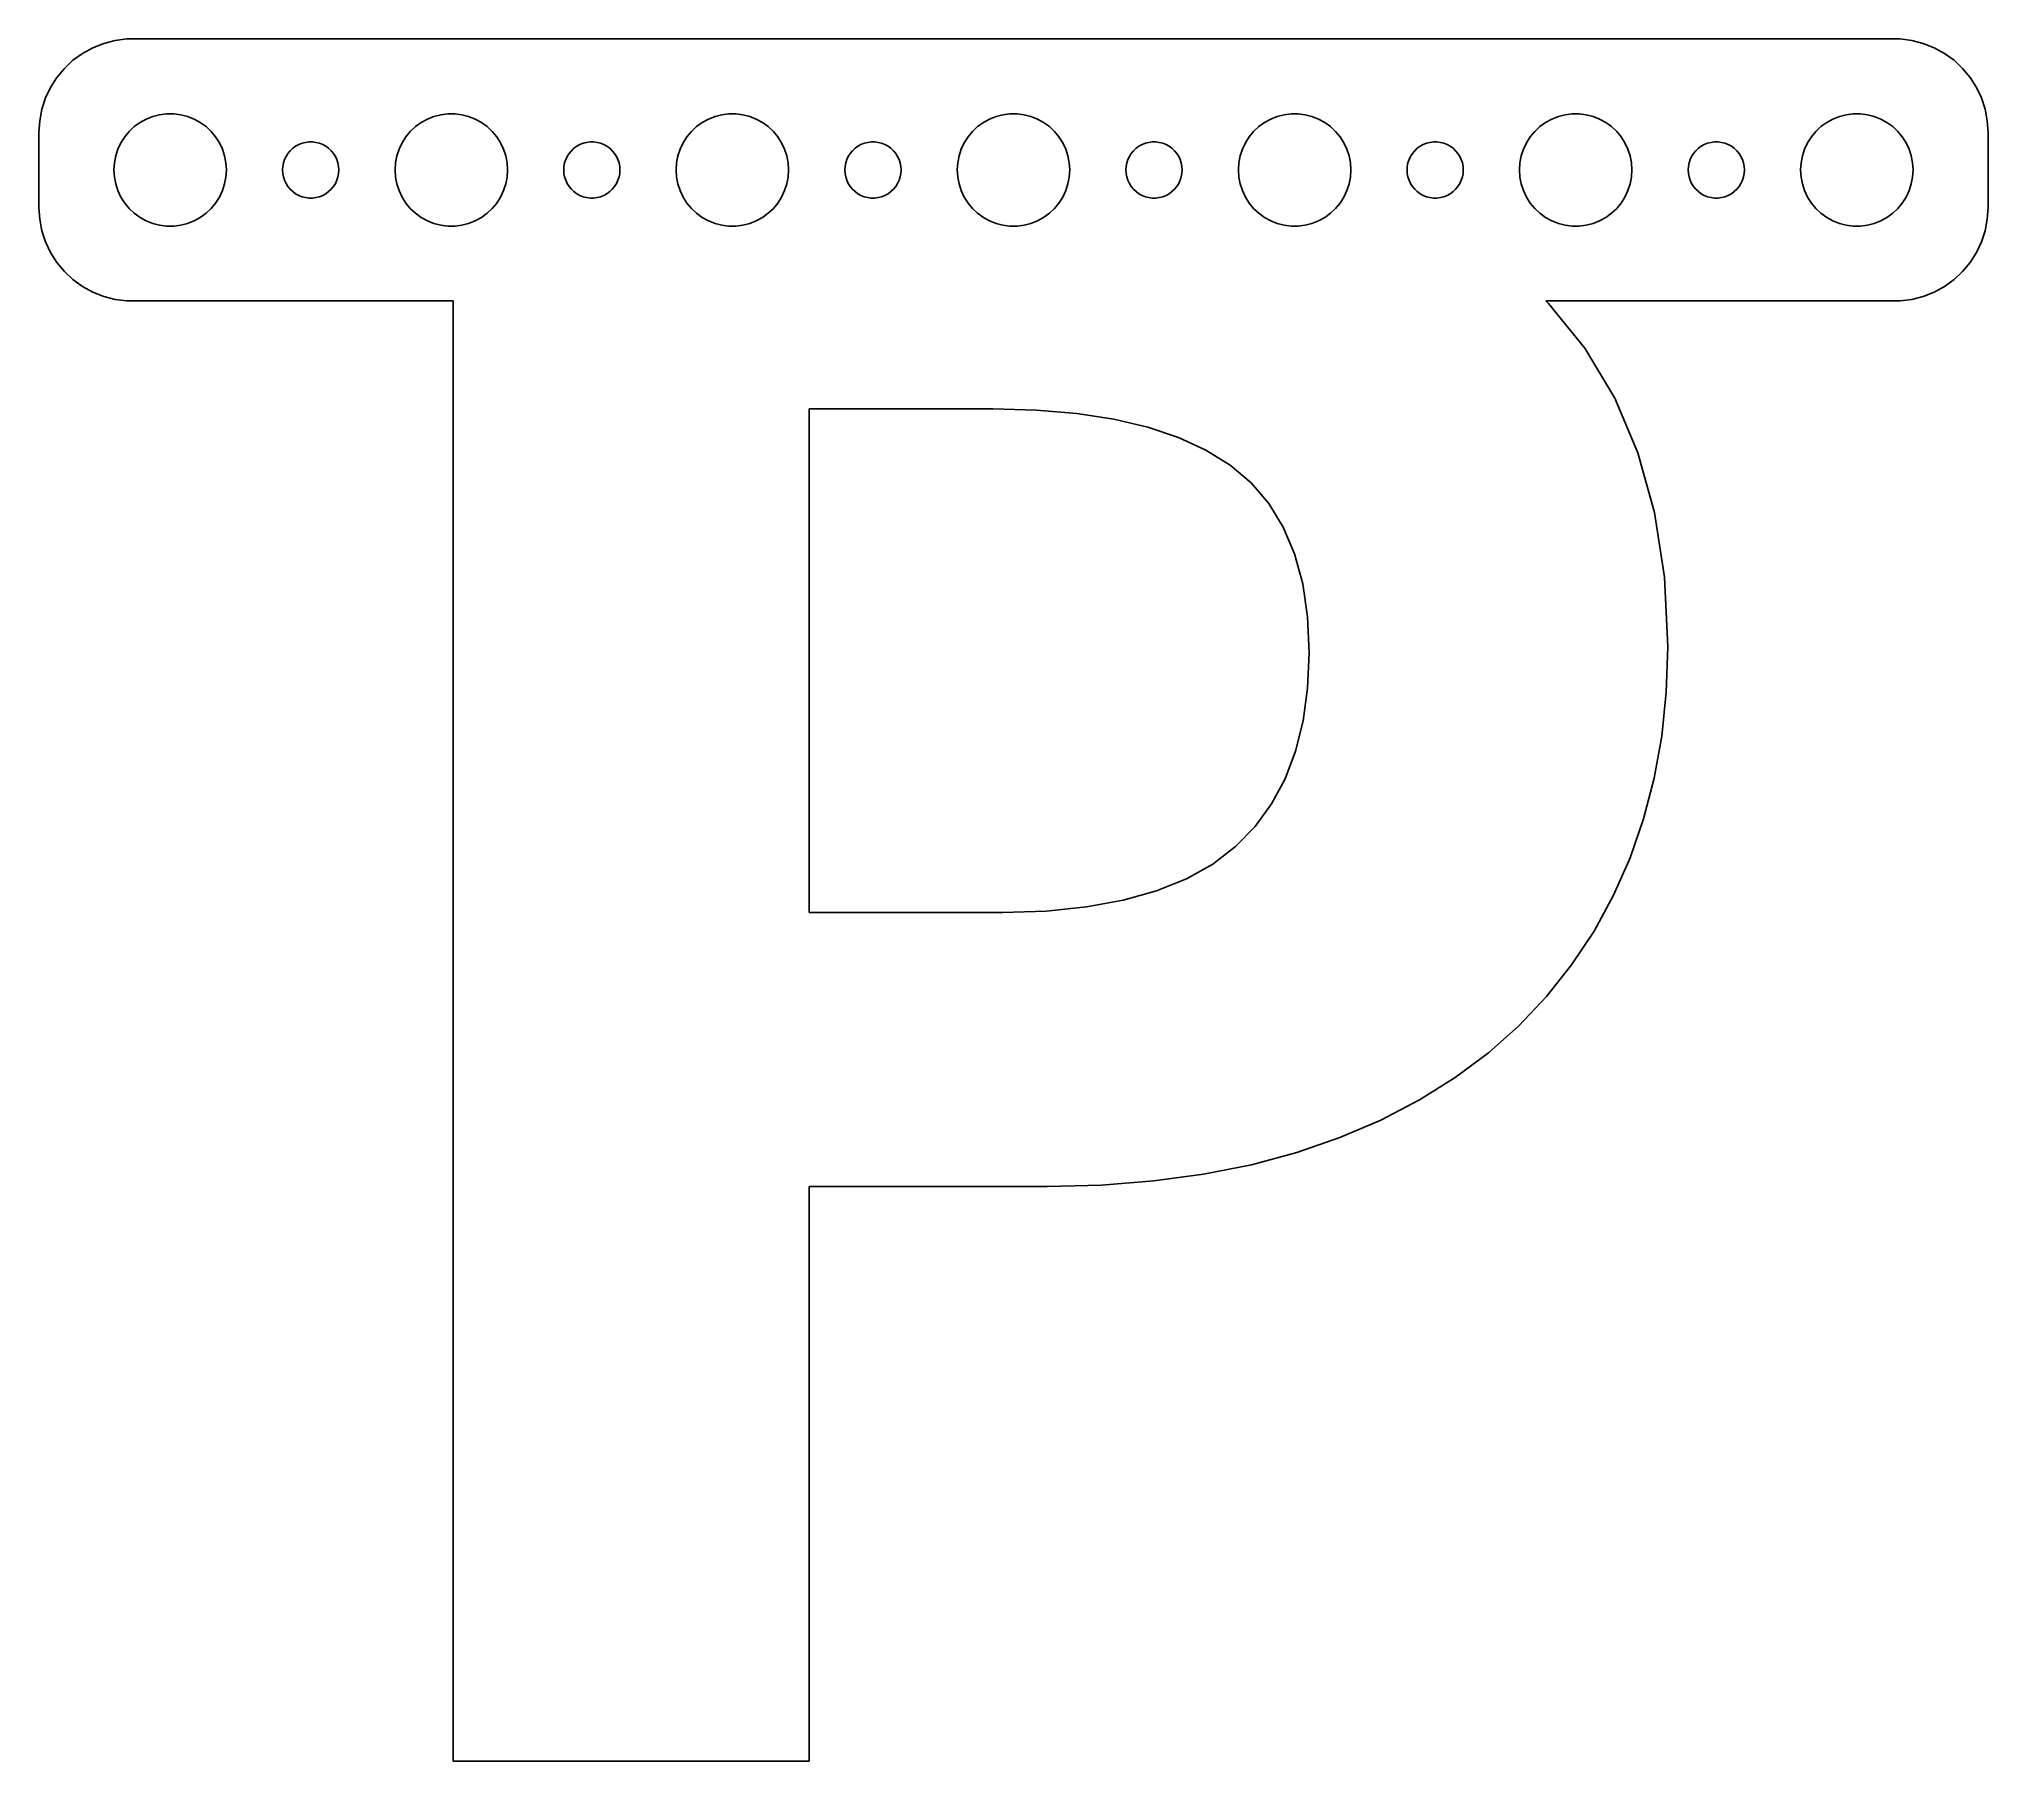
# Model space of a CAD drawing. Header units: metres. Extents: x -52 to 52, y -85 to 7.
import ezdxf

# ---------------------------------------------------------------- set-up
doc = ezdxf.new("R2010")
doc.units = ezdxf.units.M

msp = doc.modelspace()

# ---------------------------------------------------------------- linework, layer by layer
for p, q in [((-49.1289, 6.52412), (-49.6791, 6.22163)), ((-48.5451, 6.75528), (-49.1289, 6.52412)), ((-47.9369, 6.91142), (-48.5451, 6.75528)), ((-47.3139, 6.99013), (-47.9369, 6.91142)), ((47.3139, 6.99013), (-47.3139, 6.99013)), ((47.9369, 6.91142), (47.3139, 6.99013)), ((48.5451, 6.75528), (47.9369, 6.91142)), ((49.1289, 6.52412), (48.5451, 6.75528)), ((49.6791, 6.22163), (49.1289, 6.52412)), ((-50.6448, 5.42273), (-51.0451, 4.93892)), ((-50.1871, 5.85255), (-50.6448, 5.42273)), ((-49.6791, 6.22163), (-50.1871, 5.85255)), ((50.1871, 5.85255), (49.6791, 6.22163)), ((50.6448, 5.42273), (50.1871, 5.85255)), ((51.0451, 4.93892), (50.6448, 5.42273)), ((-51.3815, 4.40877), (-51.6489, 3.84062)), ((-51.0451, 4.93892), (-51.3815, 4.40877)), ((51.3815, 4.40877), (51.0451, 4.93892)), ((51.6489, 3.84062), (51.3815, 4.40877)), ((-51.8429, 3.24344), (-51.9606, 2.62666)), ((-51.6489, 3.84062), (-51.8429, 3.24344)), ((51.8429, 3.24344), (51.6489, 3.84062)), ((51.9606, 2.62666), (51.8429, 3.24344)), ((-51.9606, 2.62666), (-52, 2)), ((-47.1869, 2.05363), (-46.9123, 2.31154)), ((-46.9123, 2.31154), (-46.6075, 2.53297)), ((-46.6075, 2.53297), (-46.2773, 2.71448)), ((-46.2773, 2.71448), (-45.927, 2.85316)), ((-45.927, 2.85316), (-45.5621, 2.94685)), ((-45.5621, 2.94685), (-45.1884, 2.99408)), ((-45.1884, 2.99408), (-44.8116, 2.99408)), ((-44.8116, 2.99408), (-44.4379, 2.94685)), ((-44.4379, 2.94685), (-44.0729, 2.85316)), ((-44.0729, 2.85316), (-43.7227, 2.71448)), ((-43.7227, 2.71448), (-43.3925, 2.53297)), ((-43.3925, 2.53297), (-43.0877, 2.31154)), ((-43.0877, 2.31154), (-42.8131, 2.05363)), ((-32.1869, 2.05363), (-31.9123, 2.31154)), ((-31.9123, 2.31154), (-31.6075, 2.53297)), ((-31.6075, 2.53297), (-31.2773, 2.71448)), ((-31.2773, 2.71448), (-30.927, 2.85316)), ((-30.927, 2.85316), (-30.5621, 2.94685)), ((-30.5621, 2.94685), (-30.1884, 2.99408)), ((-30.1884, 2.99408), (-29.8116, 2.99408)), ((-29.8116, 2.99408), (-29.4379, 2.94685)), ((-29.4379, 2.94685), (-29.0729, 2.85316)), ((-29.0729, 2.85316), (-28.7227, 2.71448)), ((-28.7227, 2.71448), (-28.3925, 2.53297)), ((-28.3925, 2.53297), (-28.0877, 2.31154)), ((-28.0877, 2.31154), (-27.8131, 2.05363)), ((-17.1869, 2.05363), (-16.9123, 2.31154)), ((-16.9123, 2.31154), (-16.6075, 2.53297)), ((-16.6075, 2.53297), (-16.2773, 2.71448)), ((-16.2773, 2.71448), (-15.927, 2.85316)), ((-15.927, 2.85316), (-15.5621, 2.94685)), ((-15.5621, 2.94685), (-15.1884, 2.99408)), ((-15.1884, 2.99408), (-14.8116, 2.99408)), ((-14.8116, 2.99408), (-14.4379, 2.94685)), ((-14.4379, 2.94685), (-14.0729, 2.85316)), ((-14.0729, 2.85316), (-13.7227, 2.71448)), ((-13.7227, 2.71448), (-13.3925, 2.53297)), ((-13.3925, 2.53297), (-13.0877, 2.31154)), ((-13.0877, 2.31154), (-12.8131, 2.05363)), ((-2.1869, 2.05363), (-1.91226, 2.31154)), ((-1.91226, 2.31154), (-1.60747, 2.53297)), ((-1.60747, 2.53297), (-1.27733, 2.71448)), ((-1.27733, 2.71448), (-0.927048, 2.85316)), ((-0.927048, 2.85316), (-0.562134, 2.94685)), ((-0.562134, 2.94685), (-0.18837, 2.99408)), ((-0.18837, 2.99408), (0.18837, 2.99408)), ((0.18837, 2.99408), (0.562134, 2.94685)), ((0.562134, 2.94685), (0.927048, 2.85316)), ((0.927048, 2.85316), (1.27733, 2.71448)), ((1.27733, 2.71448), (1.60747, 2.53297)), ((1.60747, 2.53297), (1.91226, 2.31154)), ((1.91226, 2.31154), (2.1869, 2.05363)), ((12.8131, 2.05363), (13.0877, 2.31154)), ((13.0877, 2.31154), (13.3925, 2.53297)), ((13.3925, 2.53297), (13.7227, 2.71448)), ((13.7227, 2.71448), (14.0729, 2.85316)), ((14.0729, 2.85316), (14.4379, 2.94685)), ((14.4379, 2.94685), (14.8116, 2.99408)), ((14.8116, 2.99408), (15.1884, 2.99408)), ((15.1884, 2.99408), (15.5621, 2.94685)), ((15.5621, 2.94685), (15.927, 2.85316)), ((15.927, 2.85316), (16.2773, 2.71448)), ((16.2773, 2.71448), (16.6075, 2.53297)), ((16.6075, 2.53297), (16.9123, 2.31154)), ((16.9123, 2.31154), (17.1869, 2.05363)), ((27.8131, 2.05363), (28.0877, 2.31154)), ((28.0877, 2.31154), (28.3925, 2.53297)), ((28.3925, 2.53297), (28.7227, 2.71448)), ((28.7227, 2.71448), (29.0729, 2.85316)), ((29.0729, 2.85316), (29.4379, 2.94685)), ((29.4379, 2.94685), (29.8116, 2.99408)), ((29.8116, 2.99408), (30.1884, 2.99408)), ((30.1884, 2.99408), (30.5621, 2.94685)), ((30.5621, 2.94685), (30.927, 2.85316)), ((30.927, 2.85316), (31.2773, 2.71448)), ((31.2773, 2.71448), (31.6075, 2.53297)), ((31.6075, 2.53297), (31.9123, 2.31154)), ((31.9123, 2.31154), (32.1869, 2.05363)), ((42.8131, 2.05363), (43.0877, 2.31154)), ((43.0877, 2.31154), (43.3925, 2.53297)), ((43.3925, 2.53297), (43.7227, 2.71448)), ((43.7227, 2.71448), (44.0729, 2.85316)), ((44.0729, 2.85316), (44.4379, 2.94685)), ((44.4379, 2.94685), (44.8116, 2.99408)), ((44.8116, 2.99408), (45.1884, 2.99408)), ((45.1884, 2.99408), (45.5621, 2.94685)), ((45.5621, 2.94685), (45.927, 2.85316)), ((45.927, 2.85316), (46.2773, 2.71448)), ((46.2773, 2.71448), (46.6075, 2.53297)), ((46.6075, 2.53297), (46.9123, 2.31154)), ((46.9123, 2.31154), (47.1869, 2.05363)), ((52, 2), (51.9606, 2.62666)), ((-52, 2), (-52, -2)), ((-47.9057, 0.746063), (-47.7893, 1.10437)), ((-47.7893, 1.10437), (-47.6289, 1.44525)), ((-47.6289, 1.44525), (-47.427, 1.76335)), ((-47.427, 1.76335), (-47.1869, 2.05363)), ((-42.8131, 2.05363), (-42.5729, 1.76335)), ((-42.5729, 1.76335), (-42.3711, 1.44525)), ((-42.3711, 1.44525), (-42.2107, 1.10437)), ((-42.2107, 1.10437), (-42.0942, 0.746063)), ((-38.5934, 1.02681), (-38.4561, 1.15576)), ((-38.4561, 1.15576), (-38.3037, 1.26648)), ((-38.3037, 1.26648), (-38.1387, 1.35724)), ((-38.1387, 1.35724), (-37.9635, 1.42657)), ((-37.9635, 1.42657), (-37.7811, 1.47342)), ((-37.7811, 1.47342), (-37.5942, 1.49704)), ((-37.5942, 1.49704), (-37.4058, 1.49704)), ((-37.4058, 1.49704), (-37.2189, 1.47342)), ((-37.2189, 1.47342), (-37.0365, 1.42657)), ((-37.0365, 1.42657), (-36.8613, 1.35724)), ((-36.8613, 1.35724), (-36.6963, 1.26648)), ((-36.6963, 1.26648), (-36.5439, 1.15576)), ((-36.5439, 1.15576), (-36.4065, 1.02681)), ((-32.9057, 0.746063), (-32.7893, 1.10437)), ((-32.7893, 1.10437), (-32.6289, 1.44525)), ((-32.6289, 1.44525), (-32.427, 1.76335)), ((-32.427, 1.76335), (-32.1869, 2.05363)), ((-27.8131, 2.05363), (-27.5729, 1.76335)), ((-27.5729, 1.76335), (-27.3711, 1.44525)), ((-27.3711, 1.44525), (-27.2107, 1.10437)), ((-27.2107, 1.10437), (-27.0942, 0.746063)), ((-23.5934, 1.02681), (-23.4561, 1.15576)), ((-23.4561, 1.15576), (-23.3037, 1.26648)), ((-23.3037, 1.26648), (-23.1387, 1.35724)), ((-23.1387, 1.35724), (-22.9635, 1.42657)), ((-22.9635, 1.42657), (-22.7811, 1.47342)), ((-22.7811, 1.47342), (-22.5942, 1.49704)), ((-22.5942, 1.49704), (-22.4058, 1.49704)), ((-22.4058, 1.49704), (-22.2189, 1.47342)), ((-22.2189, 1.47342), (-22.0365, 1.42657)), ((-22.0365, 1.42657), (-21.8613, 1.35724)), ((-21.8613, 1.35724), (-21.6963, 1.26648)), ((-21.6963, 1.26648), (-21.5439, 1.15576)), ((-21.5439, 1.15576), (-21.4065, 1.02681)), ((-17.9057, 0.746063), (-17.7893, 1.10437)), ((-17.7893, 1.10437), (-17.6289, 1.44525)), ((-17.6289, 1.44525), (-17.427, 1.76335)), ((-17.427, 1.76335), (-17.1869, 2.05363)), ((-12.8131, 2.05363), (-12.5729, 1.76335)), ((-12.5729, 1.76335), (-12.3711, 1.44525)), ((-12.3711, 1.44525), (-12.2107, 1.10437)), ((-12.2107, 1.10437), (-12.0942, 0.746063)), ((-8.59344, 1.02681), (-8.45613, 1.15576)), ((-8.45613, 1.15576), (-8.30373, 1.26648)), ((-8.30373, 1.26648), (-8.13866, 1.35724)), ((-8.13866, 1.35724), (-7.96352, 1.42657)), ((-7.96352, 1.42657), (-7.78107, 1.47342)), ((-7.78107, 1.47342), (-7.59418, 1.49704)), ((-7.59418, 1.49704), (-7.40581, 1.49704)), ((-7.40581, 1.49704), (-7.21892, 1.47342)), ((-7.21892, 1.47342), (-7.03647, 1.42657)), ((-7.03647, 1.42657), (-6.86133, 1.35724)), ((-6.86133, 1.35724), (-6.69626, 1.26648)), ((-6.69626, 1.26648), (-6.54385, 1.15576)), ((-6.54385, 1.15576), (-6.40654, 1.02681)), ((-2.90575, 0.746063), (-2.78932, 1.10437)), ((-2.78932, 1.10437), (-2.62891, 1.44525)), ((-2.62891, 1.44525), (-2.42705, 1.76335)), ((-2.42705, 1.76335), (-2.1869, 2.05363)), ((2.1869, 2.05363), (2.42705, 1.76335)), ((2.42705, 1.76335), (2.62891, 1.44525)), ((2.62891, 1.44525), (2.78932, 1.10437)), ((2.78932, 1.10437), (2.90575, 0.746063)), ((6.40654, 1.02681), (6.54385, 1.15576)), ((6.54385, 1.15576), (6.69626, 1.26648)), ((6.69626, 1.26648), (6.86133, 1.35724)), ((6.86133, 1.35724), (7.03647, 1.42657)), ((7.03647, 1.42657), (7.21892, 1.47342)), ((7.21892, 1.47342), (7.40581, 1.49704)), ((7.40581, 1.49704), (7.59418, 1.49704)), ((7.59418, 1.49704), (7.78107, 1.47342)), ((7.78107, 1.47342), (7.96352, 1.42657)), ((7.96352, 1.42657), (8.13866, 1.35724)), ((8.13866, 1.35724), (8.30373, 1.26648)), ((8.30373, 1.26648), (8.45613, 1.15576)), ((8.45613, 1.15576), (8.59344, 1.02681)), ((12.0942, 0.746063), (12.2107, 1.10437)), ((12.2107, 1.10437), (12.3711, 1.44525)), ((12.3711, 1.44525), (12.5729, 1.76335)), ((12.5729, 1.76335), (12.8131, 2.05363)), ((17.1869, 2.05363), (17.427, 1.76335)), ((17.427, 1.76335), (17.6289, 1.44525)), ((17.6289, 1.44525), (17.7893, 1.10437)), ((17.7893, 1.10437), (17.9057, 0.746063)), ((21.4065, 1.02681), (21.5439, 1.15576)), ((21.5439, 1.15576), (21.6963, 1.26648)), ((21.6963, 1.26648), (21.8613, 1.35724)), ((21.8613, 1.35724), (22.0365, 1.42657)), ((22.0365, 1.42657), (22.2189, 1.47342)), ((22.2189, 1.47342), (22.4058, 1.49704)), ((22.4058, 1.49704), (22.5942, 1.49704)), ((22.5942, 1.49704), (22.7811, 1.47342)), ((22.7811, 1.47342), (22.9635, 1.42657)), ((22.9635, 1.42657), (23.1387, 1.35724)), ((23.1387, 1.35724), (23.3037, 1.26648)), ((23.3037, 1.26648), (23.4561, 1.15576)), ((23.4561, 1.15576), (23.5934, 1.02681)), ((27.0942, 0.746063), (27.2107, 1.10437)), ((27.2107, 1.10437), (27.3711, 1.44525)), ((27.3711, 1.44525), (27.5729, 1.76335)), ((27.5729, 1.76335), (27.8131, 2.05363)), ((32.1869, 2.05363), (32.427, 1.76335)), ((32.427, 1.76335), (32.6289, 1.44525)), ((32.6289, 1.44525), (32.7893, 1.10437)), ((32.7893, 1.10437), (32.9057, 0.746063)), ((36.4065, 1.02681), (36.5439, 1.15576)), ((36.5439, 1.15576), (36.6963, 1.26648)), ((36.6963, 1.26648), (36.8613, 1.35724)), ((36.8613, 1.35724), (37.0365, 1.42657)), ((37.0365, 1.42657), (37.2189, 1.47342)), ((37.2189, 1.47342), (37.4058, 1.49704)), ((37.4058, 1.49704), (37.5942, 1.49704)), ((37.5942, 1.49704), (37.7811, 1.47342)), ((37.7811, 1.47342), (37.9635, 1.42657)), ((37.9635, 1.42657), (38.1387, 1.35724)), ((38.1387, 1.35724), (38.3037, 1.26648)), ((38.3037, 1.26648), (38.4561, 1.15576)), ((38.4561, 1.15576), (38.5934, 1.02681)), ((42.0942, 0.746063), (42.2107, 1.10437)), ((42.2107, 1.10437), (42.3711, 1.44525)), ((42.3711, 1.44525), (42.5729, 1.76335)), ((42.5729, 1.76335), (42.8131, 2.05363)), ((47.1869, 2.05363), (47.427, 1.76335)), ((47.427, 1.76335), (47.6289, 1.44525)), ((47.6289, 1.44525), (47.7893, 1.10437)), ((47.7893, 1.10437), (47.9057, 0.746063)), ((52, -2), (52, 2)), ((-48, 0), (-47.9763, 0.375992)), ((-47.9763, -0.375992), (-48, 0)), ((-47.9763, 0.375992), (-47.9057, 0.746063)), ((-42.0942, 0.746063), (-42.0237, 0.375992)), ((-42.0237, 0.375992), (-42, 0)), ((-42, 0), (-42.0237, -0.375992)), ((-39, 0), (-38.9882, 0.187988)), ((-38.9882, -0.187988), (-39, 0)), ((-38.9882, 0.187988), (-38.9529, 0.373032)), ((-38.9529, 0.373032), (-38.8947, 0.552185)), ((-38.8947, 0.552185), (-38.8145, 0.722626)), ((-38.8145, 0.722626), (-38.7135, 0.881668)), ((-38.7135, 0.881668), (-38.5934, 1.02681)), ((-36.4065, 1.02681), (-36.2865, 0.881668)), ((-36.2865, 0.881668), (-36.1855, 0.722626)), ((-36.1855, 0.722626), (-36.1053, 0.552185)), ((-36.1053, 0.552185), (-36.0471, 0.373032)), ((-36.0471, 0.373032), (-36.0118, 0.187988)), ((-36.0118, 0.187988), (-36, 0)), ((-36, 0), (-36.0118, -0.187988)), ((-33, 0), (-32.9763, 0.375992)), ((-32.9763, -0.375992), (-33, 0)), ((-32.9763, 0.375992), (-32.9057, 0.746063)), ((-27.0942, 0.746063), (-27.0237, 0.375992)), ((-27.0237, 0.375992), (-27, 0)), ((-27, 0), (-27.0237, -0.375992)), ((-24, 0), (-23.9882, 0.187988)), ((-23.9882, -0.187988), (-24, 0)), ((-23.9882, 0.187988), (-23.9529, 0.373032)), ((-23.9529, 0.373032), (-23.8947, 0.552185)), ((-23.8947, 0.552185), (-23.8145, 0.722626)), ((-23.8145, 0.722626), (-23.7135, 0.881668)), ((-23.7135, 0.881668), (-23.5934, 1.02681)), ((-21.4065, 1.02681), (-21.2865, 0.881668)), ((-21.2865, 0.881668), (-21.1855, 0.722626)), ((-21.1855, 0.722626), (-21.1053, 0.552185)), ((-21.1053, 0.552185), (-21.0471, 0.373032)), ((-21.0471, 0.373032), (-21.0118, 0.187988)), ((-21.0118, 0.187988), (-21, 0)), ((-21, 0), (-21.0118, -0.187988)), ((-18, 0), (-17.9763, 0.375992)), ((-17.9763, -0.375992), (-18, 0)), ((-17.9763, 0.375992), (-17.9057, 0.746063)), ((-12.0942, 0.746063), (-12.0237, 0.375992)), ((-12.0237, 0.375992), (-12, 0)), ((-12, 0), (-12.0237, -0.375992)), ((-9, 0), (-8.98816, 0.187988)), ((-8.98816, -0.187988), (-9, 0)), ((-8.98816, 0.187988), (-8.95287, 0.373032)), ((-8.95287, 0.373032), (-8.89465, 0.552185)), ((-8.89465, 0.552185), (-8.81445, 0.722626)), ((-8.81445, 0.722626), (-8.71352, 0.881668)), ((-8.71352, 0.881668), (-8.59344, 1.02681)), ((-6.40654, 1.02681), (-6.28647, 0.881668)), ((-6.28647, 0.881668), (-6.18553, 0.722626)), ((-6.18553, 0.722626), (-6.10533, 0.552185)), ((-6.10533, 0.552185), (-6.04712, 0.373032)), ((-6.04712, 0.373032), (-6.01183, 0.187988)), ((-6.01183, 0.187988), (-6, 0)), ((-6, 0), (-6.01183, -0.187988)), ((-3, 0), (-2.97633, 0.375992)), ((-2.97633, -0.375992), (-3, 0)), ((-2.97633, 0.375992), (-2.90575, 0.746063)), ((2.90575, 0.746063), (2.97633, 0.375992)), ((2.97633, 0.375992), (3, 0)), ((3, 0), (2.97633, -0.375992)), ((6, 0), (6.01183, 0.187988)), ((6.01183, -0.187988), (6, 0)), ((6.01183, 0.187988), (6.04712, 0.373032)), ((6.04712, 0.373032), (6.10533, 0.552185)), ((6.10533, 0.552185), (6.18553, 0.722626)), ((6.18553, 0.722626), (6.28647, 0.881668)), ((6.28647, 0.881668), (6.40654, 1.02681)), ((8.59344, 1.02681), (8.71352, 0.881668)), ((8.71352, 0.881668), (8.81445, 0.722626)), ((8.81445, 0.722626), (8.89465, 0.552185)), ((8.89465, 0.552185), (8.95287, 0.373032)), ((8.95287, 0.373032), (8.98816, 0.187988)), ((8.98816, 0.187988), (9, 0)), ((9, 0), (8.98816, -0.187988)), ((12, 0), (12.0237, 0.375992)), ((12.0237, -0.375992), (12, 0)), ((12.0237, 0.375992), (12.0942, 0.746063)), ((17.9057, 0.746063), (17.9763, 0.375992)), ((17.9763, 0.375992), (18, 0)), ((18, 0), (17.9763, -0.375992)), ((21, 0), (21.0118, 0.187988)), ((21.0118, -0.187988), (21, 0)), ((21.0118, 0.187988), (21.0471, 0.373032)), ((21.0471, 0.373032), (21.1053, 0.552185)), ((21.1053, 0.552185), (21.1855, 0.722626)), ((21.1855, 0.722626), (21.2865, 0.881668)), ((21.2865, 0.881668), (21.4065, 1.02681)), ((23.5934, 1.02681), (23.7135, 0.881668)), ((23.7135, 0.881668), (23.8145, 0.722626)), ((23.8145, 0.722626), (23.8947, 0.552185)), ((23.8947, 0.552185), (23.9529, 0.373032)), ((23.9529, 0.373032), (23.9882, 0.187988)), ((23.9882, 0.187988), (24, 0)), ((24, 0), (23.9882, -0.187988)), ((27, 0), (27.0237, 0.375992)), ((27.0237, -0.375992), (27, 0)), ((27.0237, 0.375992), (27.0942, 0.746063)), ((32.9057, 0.746063), (32.9763, 0.375992)), ((32.9763, 0.375992), (33, 0)), ((33, 0), (32.9763, -0.375992)), ((36, 0), (36.0118, 0.187988)), ((36.0118, -0.187988), (36, 0)), ((36.0118, 0.187988), (36.0471, 0.373032)), ((36.0471, 0.373032), (36.1053, 0.552185)), ((36.1053, 0.552185), (36.1855, 0.722626)), ((36.1855, 0.722626), (36.2865, 0.881668)), ((36.2865, 0.881668), (36.4065, 1.02681)), ((38.5934, 1.02681), (38.7135, 0.881668)), ((38.7135, 0.881668), (38.8145, 0.722626)), ((38.8145, 0.722626), (38.8947, 0.552185)), ((38.8947, 0.552185), (38.9529, 0.373032)), ((38.9529, 0.373032), (38.9882, 0.187988)), ((38.9882, 0.187988), (39, 0)), ((39, 0), (38.9882, -0.187988)), ((42, 0), (42.0237, 0.375992)), ((42.0237, -0.375992), (42, 0)), ((42.0237, 0.375992), (42.0942, 0.746063)), ((47.9057, 0.746063), (47.9763, 0.375992)), ((47.9763, 0.375992), (48, 0)), ((48, 0), (47.9763, -0.375992)), ((-47.9057, -0.746063), (-47.9763, -0.375992)), ((-47.7893, -1.10437), (-47.9057, -0.746063)), ((-42.0942, -0.746063), (-42.2107, -1.10437)), ((-42.0237, -0.375992), (-42.0942, -0.746063)), ((-38.9529, -0.373032), (-38.9882, -0.187988)), ((-38.8947, -0.552185), (-38.9529, -0.373032)), ((-38.8145, -0.722626), (-38.8947, -0.552185)), ((-38.7135, -0.881668), (-38.8145, -0.722626)), ((-38.5934, -1.02681), (-38.7135, -0.881668)), ((-38.4561, -1.15576), (-38.5934, -1.02681)), ((-36.4065, -1.02681), (-36.5439, -1.15576)), ((-36.2865, -0.881668), (-36.4065, -1.02681)), ((-36.1855, -0.722626), (-36.2865, -0.881668)), ((-36.1053, -0.552185), (-36.1855, -0.722626)), ((-36.0471, -0.373032), (-36.1053, -0.552185)), ((-36.0118, -0.187988), (-36.0471, -0.373032)), ((-32.9057, -0.746063), (-32.9763, -0.375992)), ((-32.7893, -1.10437), (-32.9057, -0.746063)), ((-27.0942, -0.746063), (-27.2107, -1.10437)), ((-27.0237, -0.375992), (-27.0942, -0.746063)), ((-23.9529, -0.373032), (-23.9882, -0.187988)), ((-23.8947, -0.552185), (-23.9529, -0.373032)), ((-23.8145, -0.722626), (-23.8947, -0.552185)), ((-23.7135, -0.881668), (-23.8145, -0.722626)), ((-23.5934, -1.02681), (-23.7135, -0.881668)), ((-23.4561, -1.15576), (-23.5934, -1.02681)), ((-21.4065, -1.02681), (-21.5439, -1.15576)), ((-21.2865, -0.881668), (-21.4065, -1.02681)), ((-21.1855, -0.722626), (-21.2865, -0.881668)), ((-21.1053, -0.552185), (-21.1855, -0.722626)), ((-21.0471, -0.373032), (-21.1053, -0.552185)), ((-21.0118, -0.187988), (-21.0471, -0.373032)), ((-17.9057, -0.746063), (-17.9763, -0.375992)), ((-17.7893, -1.10437), (-17.9057, -0.746063)), ((-12.0942, -0.746063), (-12.2107, -1.10437)), ((-12.0237, -0.375992), (-12.0942, -0.746063)), ((-8.95287, -0.373032), (-8.98816, -0.187988)), ((-8.89465, -0.552185), (-8.95287, -0.373032)), ((-8.81445, -0.722626), (-8.89465, -0.552185)), ((-8.71352, -0.881668), (-8.81445, -0.722626)), ((-8.59344, -1.02681), (-8.71352, -0.881668)), ((-8.45613, -1.15576), (-8.59344, -1.02681)), ((-6.40654, -1.02681), (-6.54385, -1.15576)), ((-6.28647, -0.881668), (-6.40654, -1.02681)), ((-6.18553, -0.722626), (-6.28647, -0.881668)), ((-6.10533, -0.552185), (-6.18553, -0.722626)), ((-6.04712, -0.373032), (-6.10533, -0.552185)), ((-6.01183, -0.187988), (-6.04712, -0.373032)), ((-2.90575, -0.746063), (-2.97633, -0.375992)), ((-2.78932, -1.10437), (-2.90575, -0.746063)), ((2.90575, -0.746063), (2.78932, -1.10437)), ((2.97633, -0.375992), (2.90575, -0.746063)), ((6.04712, -0.373032), (6.01183, -0.187988)), ((6.10533, -0.552185), (6.04712, -0.373032)), ((6.18553, -0.722626), (6.10533, -0.552185)), ((6.28647, -0.881668), (6.18553, -0.722626)), ((6.40654, -1.02681), (6.28647, -0.881668)), ((6.54385, -1.15576), (6.40654, -1.02681)), ((8.59344, -1.02681), (8.45613, -1.15576)), ((8.71352, -0.881668), (8.59344, -1.02681)), ((8.81445, -0.722626), (8.71352, -0.881668)), ((8.89465, -0.552185), (8.81445, -0.722626)), ((8.95287, -0.373032), (8.89465, -0.552185)), ((8.98816, -0.187988), (8.95287, -0.373032)), ((12.0942, -0.746063), (12.0237, -0.375992)), ((12.2107, -1.10437), (12.0942, -0.746063)), ((17.9057, -0.746063), (17.7893, -1.10437)), ((17.9763, -0.375992), (17.9057, -0.746063)), ((21.0471, -0.373032), (21.0118, -0.187988)), ((21.1053, -0.552185), (21.0471, -0.373032)), ((21.1855, -0.722626), (21.1053, -0.552185)), ((21.2865, -0.881668), (21.1855, -0.722626)), ((21.4065, -1.02681), (21.2865, -0.881668)), ((21.5439, -1.15576), (21.4065, -1.02681)), ((23.5934, -1.02681), (23.4561, -1.15576)), ((23.7135, -0.881668), (23.5934, -1.02681)), ((23.8145, -0.722626), (23.7135, -0.881668)), ((23.8947, -0.552185), (23.8145, -0.722626)), ((23.9529, -0.373032), (23.8947, -0.552185)), ((23.9882, -0.187988), (23.9529, -0.373032)), ((27.0942, -0.746063), (27.0237, -0.375992)), ((27.2107, -1.10437), (27.0942, -0.746063)), ((32.9057, -0.746063), (32.7893, -1.10437)), ((32.9763, -0.375992), (32.9057, -0.746063)), ((36.0471, -0.373032), (36.0118, -0.187988)), ((36.1053, -0.552185), (36.0471, -0.373032)), ((36.1855, -0.722626), (36.1053, -0.552185)), ((36.2865, -0.881668), (36.1855, -0.722626)), ((36.4065, -1.02681), (36.2865, -0.881668)), ((36.5439, -1.15576), (36.4065, -1.02681)), ((38.5934, -1.02681), (38.4561, -1.15576)), ((38.7135, -0.881668), (38.5934, -1.02681)), ((38.8145, -0.722626), (38.7135, -0.881668)), ((38.8947, -0.552185), (38.8145, -0.722626)), ((38.9529, -0.373032), (38.8947, -0.552185)), ((38.9882, -0.187988), (38.9529, -0.373032)), ((42.0942, -0.746063), (42.0237, -0.375992)), ((42.2107, -1.10437), (42.0942, -0.746063)), ((47.9057, -0.746063), (47.7893, -1.10437)), ((47.9763, -0.375992), (47.9057, -0.746063)), ((-52, -2), (-51.9606, -2.62666)), ((-47.6289, -1.44525), (-47.7893, -1.10437)), ((-47.427, -1.76335), (-47.6289, -1.44525)), ((-47.1869, -2.05363), (-47.427, -1.76335)), ((-46.9123, -2.31154), (-47.1869, -2.05363)), ((-42.8131, -2.05363), (-43.0877, -2.31154)), ((-42.5729, -1.76335), (-42.8131, -2.05363)), ((-42.3711, -1.44525), (-42.5729, -1.76335)), ((-42.2107, -1.10437), (-42.3711, -1.44525)), ((-38.3037, -1.26648), (-38.4561, -1.15576)), ((-38.1387, -1.35724), (-38.3037, -1.26648)), ((-37.9635, -1.42657), (-38.1387, -1.35724)), ((-37.7811, -1.47342), (-37.9635, -1.42657)), ((-37.5942, -1.49704), (-37.7811, -1.47342)), ((-37.4058, -1.49704), (-37.5942, -1.49704)), ((-37.2189, -1.47342), (-37.4058, -1.49704)), ((-37.0365, -1.42657), (-37.2189, -1.47342)), ((-36.8613, -1.35724), (-37.0365, -1.42657)), ((-36.6963, -1.26648), (-36.8613, -1.35724)), ((-36.5439, -1.15576), (-36.6963, -1.26648)), ((-32.6289, -1.44525), (-32.7893, -1.10437)), ((-32.427, -1.76335), (-32.6289, -1.44525)), ((-32.1869, -2.05363), (-32.427, -1.76335)), ((-31.9123, -2.31154), (-32.1869, -2.05363)), ((-27.8131, -2.05363), (-28.0877, -2.31154)), ((-27.5729, -1.76335), (-27.8131, -2.05363)), ((-27.3711, -1.44525), (-27.5729, -1.76335)), ((-27.2107, -1.10437), (-27.3711, -1.44525)), ((-23.3037, -1.26648), (-23.4561, -1.15576)), ((-23.1387, -1.35724), (-23.3037, -1.26648)), ((-22.9635, -1.42657), (-23.1387, -1.35724)), ((-22.7811, -1.47342), (-22.9635, -1.42657)), ((-22.5942, -1.49704), (-22.7811, -1.47342)), ((-22.4058, -1.49704), (-22.5942, -1.49704)), ((-22.2189, -1.47342), (-22.4058, -1.49704)), ((-22.0365, -1.42657), (-22.2189, -1.47342)), ((-21.8613, -1.35724), (-22.0365, -1.42657)), ((-21.6963, -1.26648), (-21.8613, -1.35724)), ((-21.5439, -1.15576), (-21.6963, -1.26648)), ((-17.6289, -1.44525), (-17.7893, -1.10437)), ((-17.427, -1.76335), (-17.6289, -1.44525)), ((-17.1869, -2.05363), (-17.427, -1.76335)), ((-16.9123, -2.31154), (-17.1869, -2.05363)), ((-12.8131, -2.05363), (-13.0877, -2.31154)), ((-12.5729, -1.76335), (-12.8131, -2.05363)), ((-12.3711, -1.44525), (-12.5729, -1.76335)), ((-12.2107, -1.10437), (-12.3711, -1.44525)), ((-8.30373, -1.26648), (-8.45613, -1.15576)), ((-8.13866, -1.35724), (-8.30373, -1.26648)), ((-7.96352, -1.42657), (-8.13866, -1.35724)), ((-7.78107, -1.47342), (-7.96352, -1.42657)), ((-7.59418, -1.49704), (-7.78107, -1.47342)), ((-7.40581, -1.49704), (-7.59418, -1.49704)), ((-7.21892, -1.47342), (-7.40581, -1.49704)), ((-7.03647, -1.42657), (-7.21892, -1.47342)), ((-6.86133, -1.35724), (-7.03647, -1.42657)), ((-6.69626, -1.26648), (-6.86133, -1.35724)), ((-6.54385, -1.15576), (-6.69626, -1.26648)), ((-2.62891, -1.44525), (-2.78932, -1.10437)), ((-2.42705, -1.76335), (-2.62891, -1.44525)), ((-2.1869, -2.05363), (-2.42705, -1.76335)), ((-1.91226, -2.31154), (-2.1869, -2.05363)), ((2.1869, -2.05363), (1.91226, -2.31154)), ((2.42705, -1.76335), (2.1869, -2.05363)), ((2.62891, -1.44525), (2.42705, -1.76335)), ((2.78932, -1.10437), (2.62891, -1.44525)), ((6.69626, -1.26648), (6.54385, -1.15576)), ((6.86133, -1.35724), (6.69626, -1.26648)), ((7.03647, -1.42657), (6.86133, -1.35724)), ((7.21892, -1.47342), (7.03647, -1.42657)), ((7.40581, -1.49704), (7.21892, -1.47342)), ((7.59418, -1.49704), (7.40581, -1.49704)), ((7.78107, -1.47342), (7.59418, -1.49704)), ((7.96352, -1.42657), (7.78107, -1.47342)), ((8.13866, -1.35724), (7.96352, -1.42657)), ((8.30373, -1.26648), (8.13866, -1.35724)), ((8.45613, -1.15576), (8.30373, -1.26648)), ((12.3711, -1.44525), (12.2107, -1.10437)), ((12.5729, -1.76335), (12.3711, -1.44525)), ((12.8131, -2.05363), (12.5729, -1.76335)), ((13.0877, -2.31154), (12.8131, -2.05363)), ((17.1869, -2.05363), (16.9123, -2.31154)), ((17.427, -1.76335), (17.1869, -2.05363)), ((17.6289, -1.44525), (17.427, -1.76335)), ((17.7893, -1.10437), (17.6289, -1.44525)), ((21.6963, -1.26648), (21.5439, -1.15576)), ((21.8613, -1.35724), (21.6963, -1.26648)), ((22.0365, -1.42657), (21.8613, -1.35724)), ((22.2189, -1.47342), (22.0365, -1.42657)), ((22.4058, -1.49704), (22.2189, -1.47342)), ((22.5942, -1.49704), (22.4058, -1.49704)), ((22.7811, -1.47342), (22.5942, -1.49704)), ((22.9635, -1.42657), (22.7811, -1.47342)), ((23.1387, -1.35724), (22.9635, -1.42657)), ((23.3037, -1.26648), (23.1387, -1.35724)), ((23.4561, -1.15576), (23.3037, -1.26648)), ((27.3711, -1.44525), (27.2107, -1.10437)), ((27.5729, -1.76335), (27.3711, -1.44525)), ((27.8131, -2.05363), (27.5729, -1.76335)), ((28.0877, -2.31154), (27.8131, -2.05363)), ((32.1869, -2.05363), (31.9123, -2.31154)), ((32.427, -1.76335), (32.1869, -2.05363)), ((32.6289, -1.44525), (32.427, -1.76335)), ((32.7893, -1.10437), (32.6289, -1.44525)), ((36.6963, -1.26648), (36.5439, -1.15576)), ((36.8613, -1.35724), (36.6963, -1.26648)), ((37.0365, -1.42657), (36.8613, -1.35724)), ((37.2189, -1.47342), (37.0365, -1.42657)), ((37.4058, -1.49704), (37.2189, -1.47342)), ((37.5942, -1.49704), (37.4058, -1.49704)), ((37.7811, -1.47342), (37.5942, -1.49704)), ((37.9635, -1.42657), (37.7811, -1.47342)), ((38.1387, -1.35724), (37.9635, -1.42657)), ((38.3037, -1.26648), (38.1387, -1.35724)), ((38.4561, -1.15576), (38.3037, -1.26648)), ((42.3711, -1.44525), (42.2107, -1.10437)), ((42.5729, -1.76335), (42.3711, -1.44525)), ((42.8131, -2.05363), (42.5729, -1.76335)), ((43.0877, -2.31154), (42.8131, -2.05363)), ((47.1869, -2.05363), (46.9123, -2.31154)), ((47.427, -1.76335), (47.1869, -2.05363)), ((47.6289, -1.44525), (47.427, -1.76335)), ((47.7893, -1.10437), (47.6289, -1.44525)), ((51.9606, -2.62666), (52, -2)), ((-51.9606, -2.62666), (-51.8429, -3.24344)), ((-46.6075, -2.53297), (-46.9123, -2.31154)), ((-46.2773, -2.71448), (-46.6075, -2.53297)), ((-45.927, -2.85316), (-46.2773, -2.71448)), ((-45.5621, -2.94685), (-45.927, -2.85316)), ((-45.1884, -2.99408), (-45.5621, -2.94685)), ((-44.8116, -2.99408), (-45.1884, -2.99408)), ((-44.4379, -2.94685), (-44.8116, -2.99408)), ((-44.0729, -2.85316), (-44.4379, -2.94685)), ((-43.7227, -2.71448), (-44.0729, -2.85316)), ((-43.3925, -2.53297), (-43.7227, -2.71448)), ((-43.0877, -2.31154), (-43.3925, -2.53297)), ((-31.6075, -2.53297), (-31.9123, -2.31154)), ((-31.2773, -2.71448), (-31.6075, -2.53297)), ((-30.927, -2.85316), (-31.2773, -2.71448)), ((-30.5621, -2.94685), (-30.927, -2.85316)), ((-30.1884, -2.99408), (-30.5621, -2.94685)), ((-29.8116, -2.99408), (-30.1884, -2.99408)), ((-29.4379, -2.94685), (-29.8116, -2.99408)), ((-29.0729, -2.85316), (-29.4379, -2.94685)), ((-28.7227, -2.71448), (-29.0729, -2.85316)), ((-28.3925, -2.53297), (-28.7227, -2.71448)), ((-28.0877, -2.31154), (-28.3925, -2.53297)), ((-16.6075, -2.53297), (-16.9123, -2.31154)), ((-16.2773, -2.71448), (-16.6075, -2.53297)), ((-15.927, -2.85316), (-16.2773, -2.71448)), ((-15.5621, -2.94685), (-15.927, -2.85316)), ((-15.1884, -2.99408), (-15.5621, -2.94685)), ((-14.8116, -2.99408), (-15.1884, -2.99408)), ((-14.4379, -2.94685), (-14.8116, -2.99408)), ((-14.0729, -2.85316), (-14.4379, -2.94685)), ((-13.7227, -2.71448), (-14.0729, -2.85316)), ((-13.3925, -2.53297), (-13.7227, -2.71448)), ((-13.0877, -2.31154), (-13.3925, -2.53297)), ((-1.60747, -2.53297), (-1.91226, -2.31154)), ((-1.27733, -2.71448), (-1.60747, -2.53297)), ((-0.927048, -2.85316), (-1.27733, -2.71448)), ((-0.562134, -2.94685), (-0.927048, -2.85316)), ((-0.18837, -2.99408), (-0.562134, -2.94685)), ((0.18837, -2.99408), (-0.18837, -2.99408)), ((0.562134, -2.94685), (0.18837, -2.99408)), ((0.927048, -2.85316), (0.562134, -2.94685)), ((1.27733, -2.71448), (0.927048, -2.85316)), ((1.60747, -2.53297), (1.27733, -2.71448)), ((1.91226, -2.31154), (1.60747, -2.53297)), ((13.3925, -2.53297), (13.0877, -2.31154)), ((13.7227, -2.71448), (13.3925, -2.53297)), ((14.0729, -2.85316), (13.7227, -2.71448)), ((14.4379, -2.94685), (14.0729, -2.85316)), ((14.8116, -2.99408), (14.4379, -2.94685)), ((15.1884, -2.99408), (14.8116, -2.99408)), ((15.5621, -2.94685), (15.1884, -2.99408)), ((15.927, -2.85316), (15.5621, -2.94685)), ((16.2773, -2.71448), (15.927, -2.85316)), ((16.6075, -2.53297), (16.2773, -2.71448)), ((16.9123, -2.31154), (16.6075, -2.53297)), ((28.3925, -2.53297), (28.0877, -2.31154)), ((28.7227, -2.71448), (28.3925, -2.53297)), ((29.0729, -2.85316), (28.7227, -2.71448)), ((29.4379, -2.94685), (29.0729, -2.85316)), ((29.8116, -2.99408), (29.4379, -2.94685)), ((30.1884, -2.99408), (29.8116, -2.99408)), ((30.5621, -2.94685), (30.1884, -2.99408)), ((30.927, -2.85316), (30.5621, -2.94685)), ((31.2773, -2.71448), (30.927, -2.85316)), ((31.6075, -2.53297), (31.2773, -2.71448)), ((31.9123, -2.31154), (31.6075, -2.53297)), ((43.3925, -2.53297), (43.0877, -2.31154)), ((43.7227, -2.71448), (43.3925, -2.53297)), ((44.0729, -2.85316), (43.7227, -2.71448)), ((44.4379, -2.94685), (44.0729, -2.85316)), ((44.8116, -2.99408), (44.4379, -2.94685)), ((45.1884, -2.99408), (44.8116, -2.99408)), ((45.5621, -2.94685), (45.1884, -2.99408)), ((45.927, -2.85316), (45.5621, -2.94685)), ((46.2773, -2.71448), (45.927, -2.85316)), ((46.6075, -2.53297), (46.2773, -2.71448)), ((46.9123, -2.31154), (46.6075, -2.53297)), ((51.8429, -3.24344), (51.9606, -2.62666)), ((-51.8429, -3.24344), (-51.6489, -3.84062)), ((-51.6489, -3.84062), (-51.3815, -4.40877)), ((51.3815, -4.40877), (51.6489, -3.84062)), ((51.6489, -3.84062), (51.8429, -3.24344)), ((-51.3815, -4.40877), (-51.0451, -4.93892)), ((-51.0451, -4.93892), (-50.6448, -5.42273)), ((50.6448, -5.42273), (51.0451, -4.93892)), ((51.0451, -4.93892), (51.3815, -4.40877)), ((-50.6448, -5.42273), (-50.1871, -5.85255)), ((-50.1871, -5.85255), (-49.6791, -6.22163)), ((-49.6791, -6.22163), (-49.1289, -6.52412)), ((49.1289, -6.52412), (49.6791, -6.22163)), ((49.6791, -6.22163), (50.1871, -5.85255)), ((50.1871, -5.85255), (50.6448, -5.42273)), ((-49.1289, -6.52412), (-48.5451, -6.75528)), ((-48.5451, -6.75528), (-47.9369, -6.91142)), ((-47.9369, -6.91142), (-47.3139, -6.99013)), ((-47.3139, -6.99013), (-29.9001, -6.99013)), ((-29.9001, -6.99013), (-29.9001, -84.9062)), ((28.5419, -7.12035), (28.4013, -6.99013)), ((28.4013, -6.99013), (47.3139, -6.99013)), ((30.4871, -9.51369), (28.5419, -7.12035)), ((47.3139, -6.99013), (47.9369, -6.91142)), ((47.9369, -6.91142), (48.5451, -6.75528)), ((48.5451, -6.75528), (49.1289, -6.52412)), ((32.0786, -12.1713), (30.4871, -9.51369)), ((33.3164, -15.0932), (32.0786, -12.1713)), ((-10.8963, -39.6178), (-10.8963, -12.7537)), ((-10.8963, -12.7537), (-1.10368, -12.7537)), ((-1.10368, -12.7537), (1.2213, -12.8149)), ((1.2213, -12.8149), (3.3741, -12.9983)), ((3.3741, -12.9983), (5.35469, -13.3041)), ((5.35469, -13.3041), (7.16309, -13.7321)), ((7.16309, -13.7321), (8.79929, -14.2825)), ((8.79929, -14.2825), (10.2633, -14.9551)), ((10.2633, -14.9551), (11.5551, -15.75)), ((34.2006, -18.2795), (33.3164, -15.0932)), ((11.5551, -15.75), (12.6746, -16.688)), ((12.6746, -16.688), (13.6219, -17.7903)), ((13.6219, -17.7903), (14.397, -19.057)), ((34.7311, -21.73), (34.2006, -18.2795)), ((14.397, -19.057), (14.9999, -20.4879)), ((14.9999, -20.4879), (15.4305, -22.0833)), ((34.908, -25.4448), (34.7311, -21.73)), ((15.4305, -22.0833), (15.6888, -23.8429)), ((15.6888, -23.8429), (15.7749, -25.7668)), ((15.7749, -25.7668), (15.6947, -27.6502)), ((34.8277, -27.8685), (34.908, -25.4448)), ((15.6947, -27.6502), (15.4541, -29.3981)), ((34.5871, -30.2068), (34.8277, -27.8685)), ((15.4541, -29.3981), (15.0531, -31.0106)), ((15.0531, -31.0106), (14.4916, -32.4877)), ((34.1861, -32.4596), (34.5871, -30.2068)), ((14.4916, -32.4877), (13.7698, -33.8294)), ((33.6246, -34.627), (34.1861, -32.4596)), ((13.7698, -33.8294), (12.8875, -35.0357)), ((12.8875, -35.0357), (11.8448, -36.1066)), ((32.9028, -36.7089), (33.6246, -34.627)), ((11.8448, -36.1066), (10.6286, -37.0382)), ((10.6286, -37.0382), (9.22568, -37.8264)), ((32.0205, -38.7053), (32.9028, -36.7089)), ((7.63611, -38.4713), (5.85988, -38.9729)), ((9.22568, -37.8264), (7.63611, -38.4713)), ((3.89699, -39.3312), (1.74742, -39.5462)), ((5.85988, -38.9729), (3.89699, -39.3312)), ((30.9778, -40.6163), (32.0205, -38.7053)), ((-0.588776, -39.6178), (-10.8963, -39.6178)), ((1.74742, -39.5462), (-0.588776, -39.6178)), ((29.7835, -42.4234), (30.9778, -40.6163)), ((28.4458, -44.1083), (29.7835, -42.4234)), ((26.9648, -45.6709), (28.4458, -44.1083)), ((25.3405, -47.1112), (26.9648, -45.6709)), ((23.5728, -48.4293), (25.3405, -47.1112)), ((21.6617, -49.6251), (23.5728, -48.4293)), ((19.6073, -50.6986), (21.6617, -49.6251)), ((17.4216, -51.6385), (19.6073, -50.6986)), ((15.1163, -52.4338), (17.4216, -51.6385)), ((12.6913, -53.0844), (15.1163, -52.4338)), ((4.69838, -54.1689), (7.48235, -53.952)), ((7.48235, -53.952), (10.1467, -53.5905)), ((10.1467, -53.5905), (12.6913, -53.0844)), ((-10.8963, -54.2412), (1.79475, -54.2412)), ((-10.8963, -84.9062), (-10.8963, -54.2412)), ((1.79475, -54.2412), (4.69838, -54.1689)), ((-29.9001, -84.9062), (-10.8963, -84.9062))]:
    msp.add_line(p, q)

doc.saveas('drawing.dxf')
